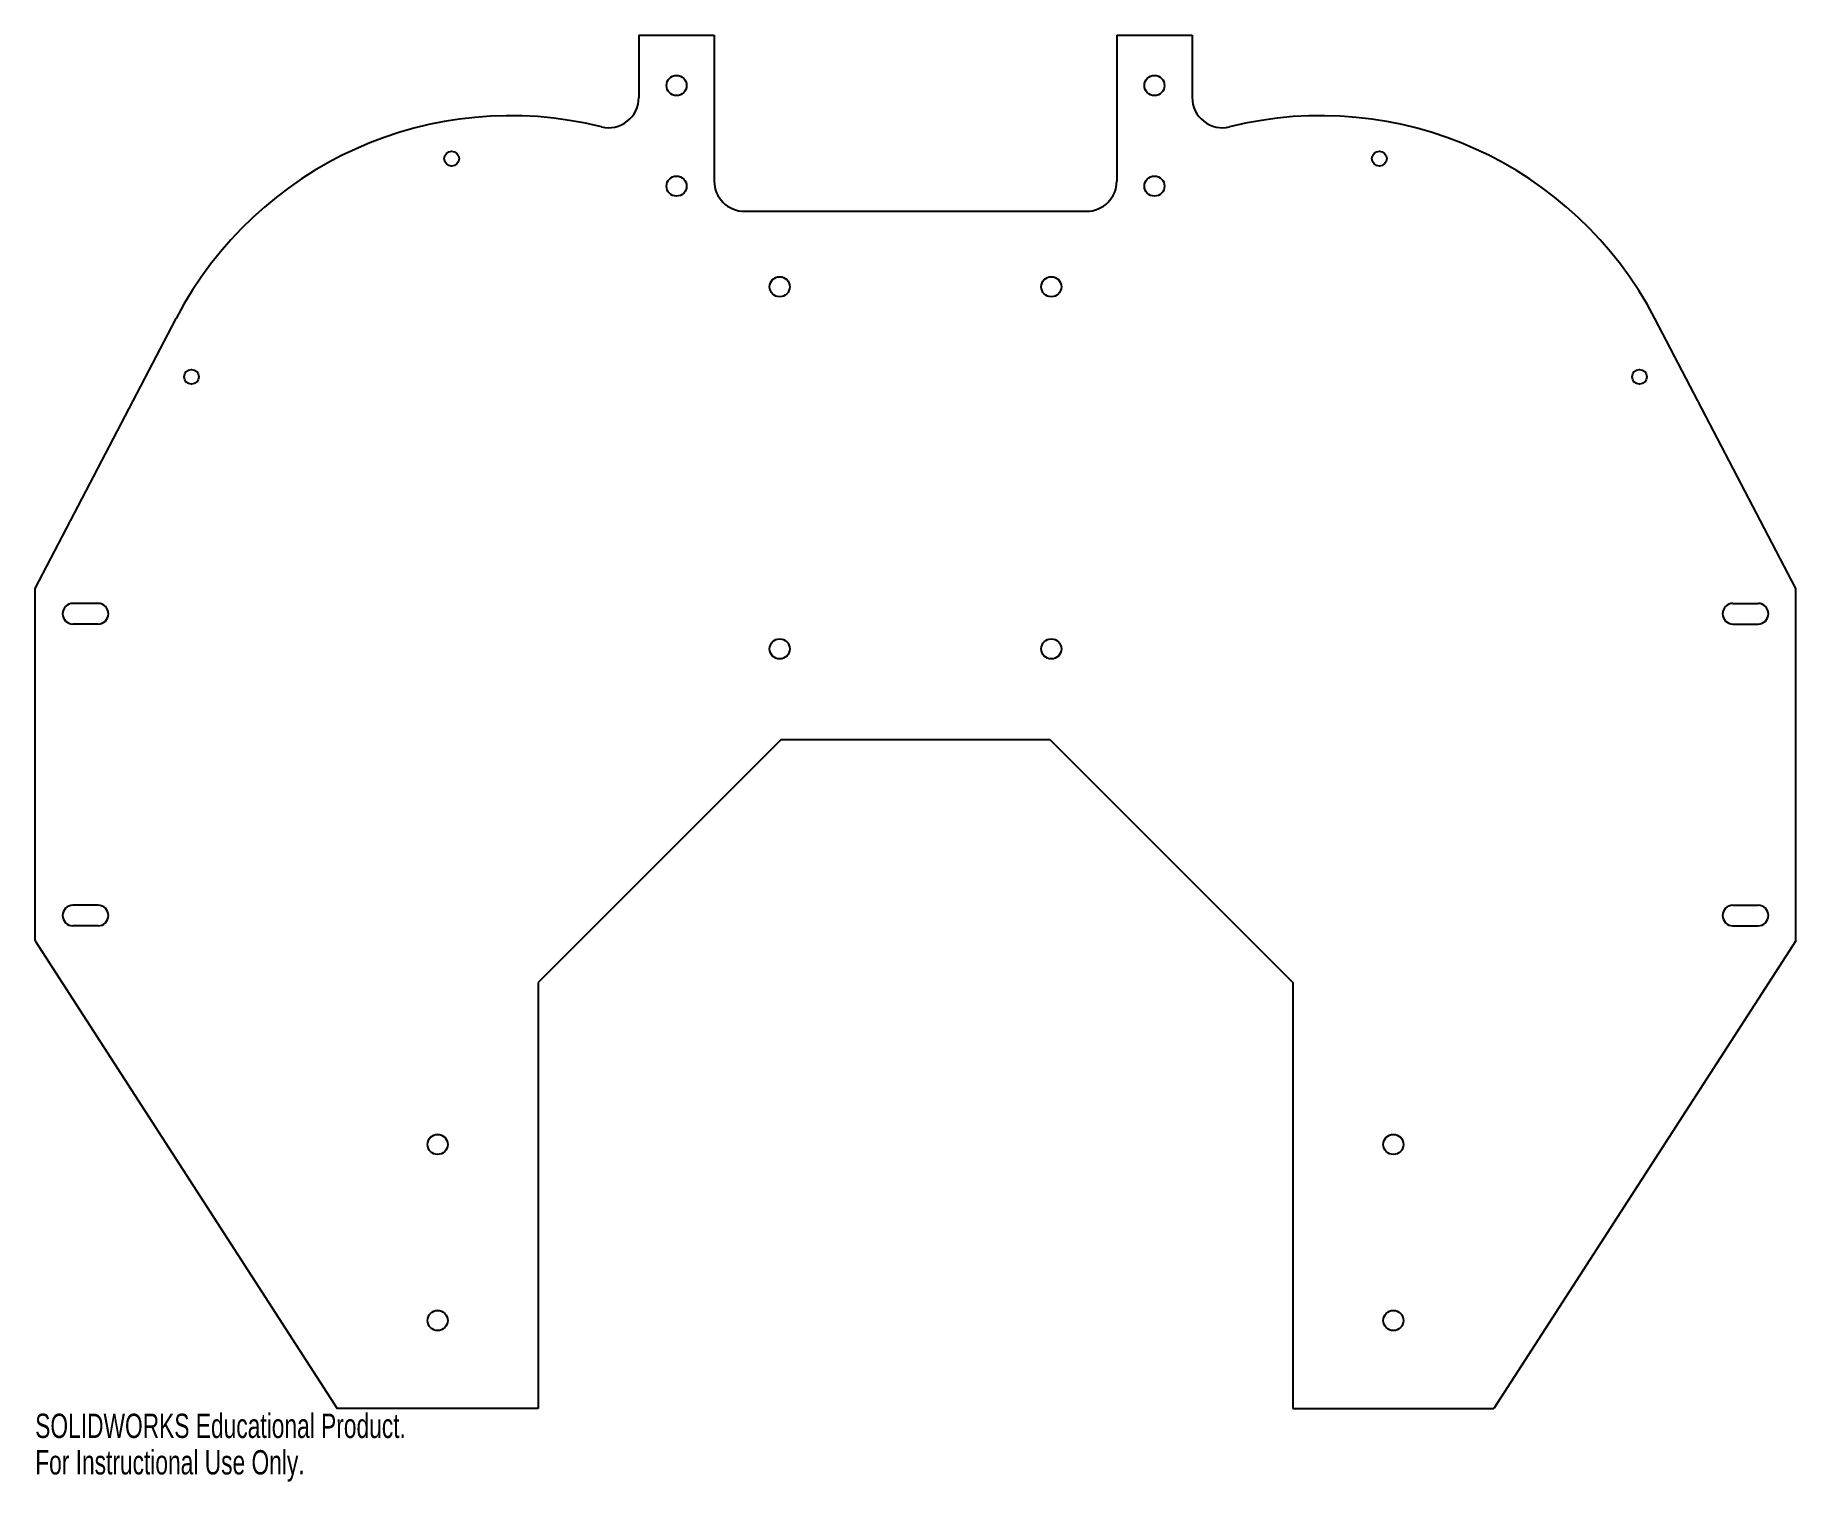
# Model space of a CAD drawing. Header units: millimetres. Extents: x -175 to 175, y -218 to 70.
import ezdxf

# ---------------------------------------------------------------- set-up
doc = ezdxf.new("R2010")
doc.units = ezdxf.units.MM
doc.styles.add('SLDTEXTSTYLE0', font='TXT', dxfattribs={"width": 0.7})

msp = doc.modelspace()

# ---------------------------------------------------------------- linework, layer by layer
at = {"color": 7, "linetype": 'Continuous', "lineweight": 25}
for p, q in [((-55, 70), (-40, 70)), ((-55, 70), (-55, 57.62)), ((-40, 70), (-40, 41)), ((40, 70), (40, 41)), ((40, 70), (55, 70)), ((55, 70), (55, 57.62)), ((-34, 35), (34, 35)), ((-175, -40), (-147, 13.69)), ((175, -40), (147, 13.69)), ((-175, -110), (-175, -40)), ((175, -110), (175, -40)), ((-162.5, -42.95), (-167.5, -42.95)), ((162.5, -42.95), (167.5, -42.95)), ((-162.5, -47.05), (-167.5, -47.05)), ((162.5, -47.05), (167.5, -47.05)), ((-26.72, -70), (-75, -118.28)), ((-26.72, -70), (26.72, -70)), ((26.72, -70), (75, -118.28)), ((-162.5, -102.95), (-167.5, -102.95)), ((162.5, -102.95), (167.5, -102.95)), ((-162.5, -107.05), (-167.5, -107.05)), ((162.5, -107.05), (167.5, -107.05)), ((-175, -110), (-115, -203)), ((175, -110), (115, -203)), ((-75, -118.28), (-75, -203)), ((75, -118.28), (75, -203)), ((-75, -203), (-115, -203)), ((75, -203), (115, -203))]:
    msp.add_line(p, q, dxfattribs=at)
for centre, radius in [((-47.5, 60), 2), ((47.5, 60), 2), ((-92.22, 45.47), 1.47), ((92.22, 45.47), 1.47), ((-47.5, 40), 2), ((47.5, 40), 2), ((-27, 20), 2), ((27, 20), 2), ((-143.93, 2.09), 1.47), ((143.93, 2.09), 1.47), ((-27, -52), 2), ((27, -52), 2), ((-95, -150.5), 2), ((95, -150.5), 2), ((-95, -185.5), 2), ((95, -185.5), 2)]:
    msp.add_circle(centre, radius, dxfattribs=at)
for centre, radius, start, end in [((-61, 57.62), 6, 256.0697, 0), ((61, 57.62), 6, 180, 283.9303), ((-80.5, -21), 75, 76.0697, 152.4533), ((80.5, -21), 75, 27.5467, 103.9303), ((-34, 41), 6, 180, 270), ((34, 41), 6, 270, 0), ((-167.5, -45), 2.05, 90, 270), ((-162.5, -45), 2.05, 270, 90), ((162.5, -45), 2.05, 90, 270), ((167.5, -45), 2.05, 270, 90), ((-167.5, -105), 2.05, 90, 270), ((-162.5, -105), 2.05, 270, 90), ((162.5, -105), 2.05, 90, 270), ((167.5, -105), 2.05, 270, 90)]:
    msp.add_arc(centre, radius, start, end, dxfattribs=at)

# ---------------------------------------------------------------- texts
at = {"color": 7, "linetype": 'Continuous', "char_height": 4.8336, "attachment_point": 1, "style": 'SLDTEXTSTYLE0'}
for s, insert in [('SOLIDWORKS Educational Product.', (-175, -204.02)), ('For Instructional Use Only.', (-175, -211.27))]:
    msp.add_mtext(s, dxfattribs=dict(at, insert=insert))

doc.saveas('drawing.dxf')
